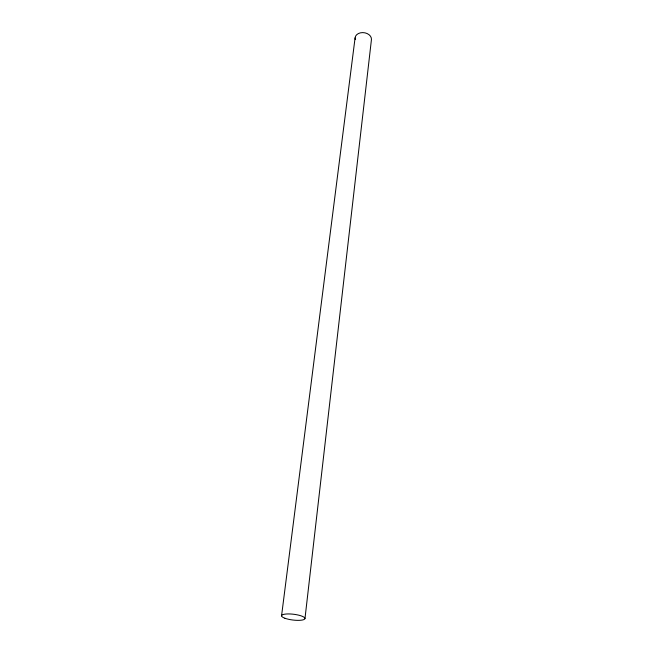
<?xml version="1.0" encoding="UTF-8"?>
<svg xmlns="http://www.w3.org/2000/svg" width="653" height="653" viewBox="0 0 653 653"><rect width="100%" height="100%" fill="white"/><g stroke="black" fill="none" stroke-linecap="round" stroke-linejoin="round"><path stroke-width="0.98" d="M304.984 618.505L371.443 39.547A8.22 6.065 6.9 0 0 362.684 32.601A8.22 6.065 6.9 0 0 355.256 39.515M281.557 615.844L355.085 37.923M284.904 618.244A11.795 2.914 6.9 0 0 304.551 619.215A11.795 2.914 6.9 0 0 290.356 613.975A11.795 2.914 6.9 0 0 284.904 618.244"/></g></svg>
